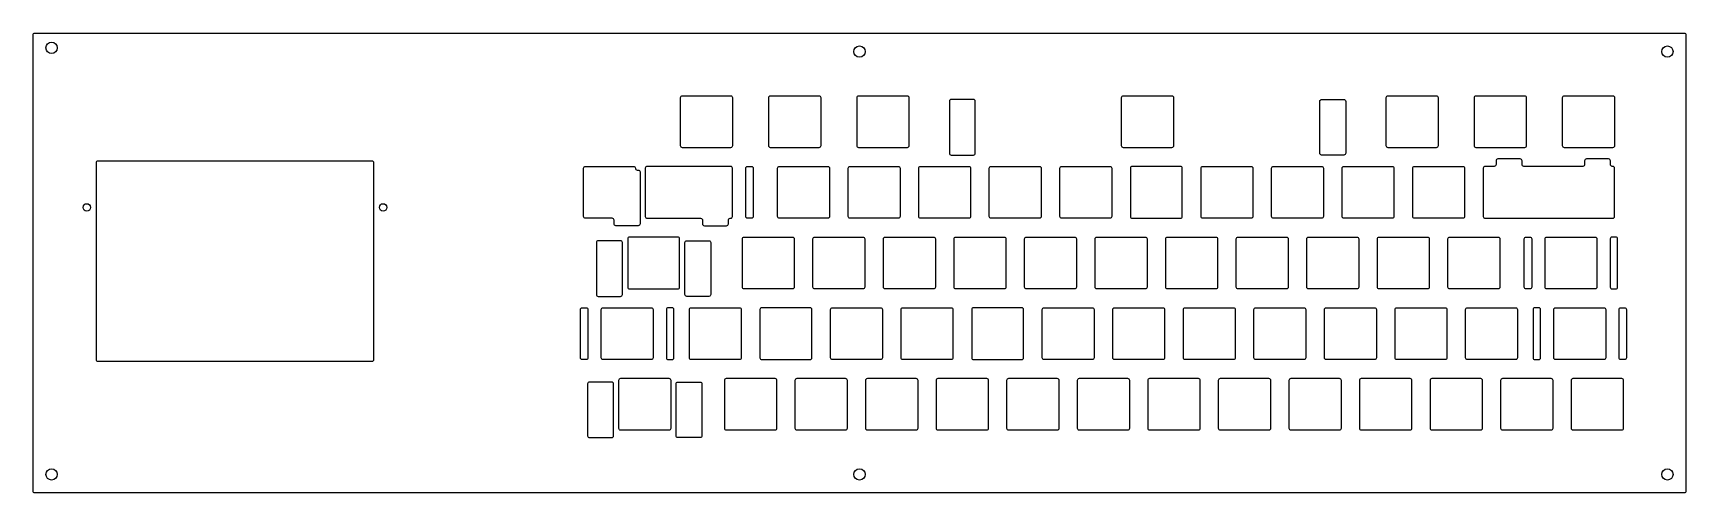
# Model space of a CAD drawing. Header units: millimetres. Extents: x -432 to 14, y -14 to 110.
import ezdxf

# ---------------------------------------------------------------- set-up
doc = ezdxf.new("R2010")
doc.units = ezdxf.units.MM
doc.layers.get('0').update_dxf_attribs({"linetype": 'CONTINUOUS'})

msp = doc.modelspace()

# ---------------------------------------------------------------- linework, layer by layer
for points in [[(-431.852, 109.131, -0.414213562), (-431.352, 109.631), (13.881, 109.631, -0.414213562), (14.381, 109.131), (14.381, -13.881, -0.414213562), (13.881, -14.381), (-431.352, -14.381, -0.414213562), (-431.852, -13.881)], [(-256.53125, 78.725, -0.414213562), (-257.03125, 79.225), (-257.03125, 92.225, -0.414213562), (-256.53125, 92.725), (-243.53125, 92.725, -0.414213562), (-243.03125, 92.225), (-243.03125, 79.225, -0.414213562), (-243.53125, 78.725)], [(-219.21875, 79.225, -0.414213562), (-219.71875, 78.725), (-232.71875, 78.725, -0.414213562), (-233.21875, 79.225), (-233.21875, 92.225, -0.414213562), (-232.71875, 92.725), (-219.71875, 92.725, -0.414213562), (-219.21875, 92.225)], [(-195.40625, 79.225, -0.414213562), (-195.90625, 78.725), (-208.90625, 78.725, -0.414213562), (-209.40625, 79.225), (-209.40625, 92.225, -0.414213562), (-208.90625, 92.725), (-195.90625, 92.725, -0.414213562), (-195.40625, 92.225)], [(-177.96875, 91.725), (-183.96875, 91.725, 0.414213562), (-184.46875, 91.225), (-184.46875, 77.225, 0.414213562), (-183.96875, 76.725), (-177.96875, 76.725, 0.414213562), (-177.46875, 77.225), (-177.46875, 91.225, 0.414213562)], [(-137.46875, 78.725, -0.414213562), (-137.96875, 79.225), (-137.96875, 92.225, -0.414213562), (-137.46875, 92.725), (-124.46875, 92.725, -0.414213562), (-123.96875, 92.225), (-123.96875, 79.225, -0.414213562), (-124.46875, 78.725)], [(-77.96875, 91.725, -0.414213562), (-77.46875, 91.225), (-77.46875, 77.225, -0.414213562), (-77.96875, 76.725), (-83.96875, 76.725, -0.414213562), (-84.46875, 77.225), (-84.46875, 91.225, -0.414213562), (-83.96875, 91.725)], [(-52.53125, 79.225, -0.414213562), (-53.03125, 78.725), (-66.03125, 78.725, -0.414213562), (-66.53125, 79.225), (-66.53125, 92.225, -0.414213562), (-66.03125, 92.725), (-53.03125, 92.725, -0.414213562), (-52.53125, 92.225)], [(-28.71875, 79.225, -0.414213562), (-29.21875, 78.725), (-42.21875, 78.725, -0.414213562), (-42.71875, 79.225), (-42.71875, 92.225, -0.414213562), (-42.21875, 92.725), (-29.21875, 92.725, -0.414213562), (-28.71875, 92.225)], [(-18.40625, 78.725, -0.414213562), (-18.90625, 79.225), (-18.90625, 92.225, -0.414213562), (-18.40625, 92.725), (-5.40625, 92.725, -0.414213562), (-4.90625, 92.225), (-4.90625, 79.225, -0.414213562), (-5.40625, 78.725)], [(-340.352, 75.11727), (-414.352, 75.11727, 0.414213562), (-414.852, 74.61727), (-414.852, 21.61727, 0.414213562), (-414.352, 21.11727), (-340.352, 21.11727, 0.414213562), (-339.852, 21.61727), (-339.852, 74.61727, 0.414213562)], [(-267.99425, 58.175, -0.414213562), (-268.49425, 57.675), (-274.49425, 57.675, -0.414213562), (-274.99425, 58.175), (-274.99425, 59.175, 0.414213562), (-275.49425, 59.675), (-282.725, 59.675, -0.414213562), (-283.225, 60.175), (-283.225, 73.175, -0.414213562), (-282.725, 73.675), (-269.725, 73.675, -0.414213562), (-269.225, 73.175, 0.414213562), (-268.725, 72.675), (-268.49425, 72.675, -0.414213562), (-267.99425, 72.175)], [(-251.11825, 59.175), (-251.11825, 58.175, 0.414213562), (-250.61825, 57.675), (-244.61825, 57.675, 0.414213562), (-244.11825, 58.175), (-244.11825, 59.175, -0.414213562), (-243.61825, 59.675), (-243.53125, 59.675, 0.414213562), (-243.03125, 60.175), (-243.03125, 73.175, 0.414213562), (-243.53125, 73.675), (-266.05625, 73.675, 0.414213562), (-266.55625, 73.175), (-266.55625, 60.175, 0.414213562), (-266.05625, 59.675), (-251.61825, 59.675, -0.414213562)], [(-237.43125, 60.175, -0.414213562), (-237.93125, 59.675), (-238.93125, 59.675, -0.414213562), (-239.43125, 60.175), (-239.43125, 73.175, -0.414213562), (-238.93125, 73.675), (-237.93125, 73.675, -0.414213562), (-237.43125, 73.175)], [(-216.8375, 60.175, -0.414213562), (-217.3375, 59.675), (-230.3375, 59.675, -0.414213562), (-230.8375, 60.175), (-230.8375, 73.175, -0.414213562), (-230.3375, 73.675), (-217.3375, 73.675, -0.414213562), (-216.8375, 73.175)], [(-197.7875, 60.175, -0.414213562), (-198.2875, 59.675), (-211.2875, 59.675, -0.414213562), (-211.7875, 60.175), (-211.7875, 73.175, -0.414213562), (-211.2875, 73.675), (-198.2875, 73.675, -0.414213562), (-197.7875, 73.175)], [(-178.7375, 60.175, -0.414213562), (-179.2375, 59.675), (-192.2375, 59.675, -0.414213562), (-192.7375, 60.175), (-192.7375, 73.175, -0.414213562), (-192.2375, 73.675), (-179.2375, 73.675, -0.414213562), (-178.7375, 73.175)], [(-159.6875, 60.175, -0.414213562), (-160.1875, 59.675), (-173.1875, 59.675, -0.414213562), (-173.6875, 60.175), (-173.6875, 73.175, -0.414213562), (-173.1875, 73.675), (-160.1875, 73.675, -0.414213562), (-159.6875, 73.175)], [(-140.6375, 60.175, -0.414213562), (-141.1375, 59.675), (-154.1375, 59.675, -0.414213562), (-154.6375, 60.175), (-154.6375, 73.175, -0.414213562), (-154.1375, 73.675), (-141.1375, 73.675, -0.414213562), (-140.6375, 73.175)], [(-121.5875, 60.175), (-121.5875, 73.175, 0.414213562), (-122.0875, 73.675), (-135.0875, 73.675, 0.414213562), (-135.5875, 73.175), (-135.5875, 60.175, 0.414213562), (-135.0875, 59.675), (-122.0875, 59.675, 0.414213562)], [(-102.5375, 60.175, -0.414213562), (-103.0375, 59.675), (-116.0375, 59.675, -0.414213562), (-116.5375, 60.175), (-116.5375, 73.175, -0.414213562), (-116.0375, 73.675), (-103.0375, 73.675, -0.414213562), (-102.5375, 73.175)], [(-83.4875, 60.175, -0.414213562), (-83.9875, 59.675), (-96.9875, 59.675, -0.414213562), (-97.4875, 60.175), (-97.4875, 73.175, -0.414213562), (-96.9875, 73.675), (-83.9875, 73.675, -0.414213562), (-83.4875, 73.175)], [(-77.9375, 59.675, -0.414213562), (-78.4375, 60.175), (-78.4375, 73.175, -0.414213562), (-77.9375, 73.675), (-64.9375, 73.675, -0.414213562), (-64.4375, 73.175), (-64.4375, 60.175, -0.414213562), (-64.9375, 59.675)], [(-45.3875, 60.175, -0.414213562), (-45.8875, 59.675), (-58.8875, 59.675, -0.414213562), (-59.3875, 60.175), (-59.3875, 73.175, -0.414213562), (-58.8875, 73.675), (-45.8875, 73.675, -0.414213562), (-45.3875, 73.175)], [(-29.86925, 74.175), (-29.86925, 75.175, 0.414213562), (-30.36925, 75.675), (-36.36925, 75.675, 0.414213562), (-36.86925, 75.175), (-36.86925, 74.175, -0.414213562), (-37.36925, 73.675), (-39.8375, 73.675, 0.414213562), (-40.3375, 73.175), (-40.3375, 60.175, 0.414213562), (-39.8375, 59.675), (-5.40625, 59.675, 0.414213562), (-4.90625, 60.175), (-4.90625, 73.175, 0.414213562), (-5.40625, 73.675), (-5.49325, 73.675, -0.414213562), (-5.99325, 74.175), (-5.99325, 75.175, 0.414213562), (-6.49325, 75.675), (-12.49325, 75.675, 0.414213562), (-12.99325, 75.175), (-12.99325, 74.175, -0.414213562), (-13.49325, 73.675), (-29.36925, 73.675, -0.414213562)], [(-273.25675, 53.625), (-279.25675, 53.625, 0.414213562), (-279.75675, 53.125), (-279.75675, 39.125, 0.414213562), (-279.25675, 38.625), (-273.25675, 38.625, 0.414213562), (-272.75675, 39.125), (-272.75675, 53.125, 0.414213562)], [(-257.31875, 41.125), (-257.31875, 54.125, 0.414213562), (-257.81875, 54.625), (-270.81875, 54.625, 0.414213562), (-271.31875, 54.125), (-271.31875, 41.125, 0.414213562), (-270.81875, 40.625), (-257.81875, 40.625, 0.414213562)], [(-249.38075, 53.625, -0.414213562), (-248.88075, 53.125), (-248.88075, 39.125, -0.414213562), (-249.38075, 38.625), (-255.38075, 38.625, -0.414213562), (-255.88075, 39.125), (-255.88075, 53.125, -0.414213562), (-255.38075, 53.625)], [(-226.3625, 41.125, -0.414213562), (-226.8625, 40.625), (-239.8625, 40.625, -0.414213562), (-240.3625, 41.125), (-240.3625, 54.125, -0.414213562), (-239.8625, 54.625), (-226.8625, 54.625, -0.414213562), (-226.3625, 54.125)], [(-207.3125, 41.125, -0.414213562), (-207.8125, 40.625), (-220.8125, 40.625, -0.414213562), (-221.3125, 41.125), (-221.3125, 54.125, -0.414213562), (-220.8125, 54.625), (-207.8125, 54.625, -0.414213562), (-207.3125, 54.125)], [(-188.2625, 41.125, -0.414213562), (-188.7625, 40.625), (-201.7625, 40.625, -0.414213562), (-202.2625, 41.125), (-202.2625, 54.125, -0.414213562), (-201.7625, 54.625), (-188.7625, 54.625, -0.414213562), (-188.2625, 54.125)], [(-182.7125, 40.625, -0.414213562), (-183.2125, 41.125), (-183.2125, 54.125, -0.414213562), (-182.7125, 54.625), (-169.7125, 54.625, -0.414213562), (-169.2125, 54.125), (-169.2125, 41.125, -0.414213562), (-169.7125, 40.625)], [(-163.6625, 40.625, -0.414213562), (-164.1625, 41.125), (-164.1625, 54.125, -0.414213562), (-163.6625, 54.625), (-150.6625, 54.625, -0.414213562), (-150.1625, 54.125), (-150.1625, 41.125, -0.414213562), (-150.6625, 40.625)], [(-131.1125, 41.125, -0.414213562), (-131.6125, 40.625), (-144.6125, 40.625, -0.414213562), (-145.1125, 41.125), (-145.1125, 54.125, -0.414213562), (-144.6125, 54.625), (-131.6125, 54.625, -0.414213562), (-131.1125, 54.125)], [(-112.0625, 41.125, -0.414213562), (-112.5625, 40.625), (-125.5625, 40.625, -0.414213562), (-126.0625, 41.125), (-126.0625, 54.125, -0.414213562), (-125.5625, 54.625), (-112.5625, 54.625, -0.414213562), (-112.0625, 54.125)], [(-93.0125, 41.125, -0.414213562), (-93.5125, 40.625), (-106.5125, 40.625, -0.414213562), (-107.0125, 41.125), (-107.0125, 54.125, -0.414213562), (-106.5125, 54.625), (-93.5125, 54.625, -0.414213562), (-93.0125, 54.125)], [(-73.9625, 41.125, -0.414213562), (-74.4625, 40.625), (-87.4625, 40.625, -0.414213562), (-87.9625, 41.125), (-87.9625, 54.125, -0.414213562), (-87.4625, 54.625), (-74.4625, 54.625, -0.414213562), (-73.9625, 54.125)], [(-54.9125, 41.125, -0.414213562), (-55.4125, 40.625), (-68.4125, 40.625, -0.414213562), (-68.9125, 41.125), (-68.9125, 54.125, -0.414213562), (-68.4125, 54.625), (-55.4125, 54.625, -0.414213562), (-54.9125, 54.125)], [(-35.8625, 41.125, -0.414213562), (-36.3625, 40.625), (-49.3625, 40.625, -0.414213562), (-49.8625, 41.125), (-49.8625, 54.125, -0.414213562), (-49.3625, 54.625), (-36.3625, 54.625, -0.414213562), (-35.8625, 54.125)], [(-27.26875, 41.125, -0.414213562), (-27.76875, 40.625), (-28.76875, 40.625, -0.414213562), (-29.26875, 41.125), (-29.26875, 54.125, -0.414213562), (-28.76875, 54.625), (-27.76875, 54.625, -0.414213562), (-27.26875, 54.125)], [(-9.66875, 41.125, -0.414213562), (-10.16875, 40.625), (-23.16875, 40.625, -0.414213562), (-23.66875, 41.125), (-23.66875, 54.125, -0.414213562), (-23.16875, 54.625), (-10.16875, 54.625, -0.414213562), (-9.66875, 54.125)], [(-4.06875, 41.125), (-4.06875, 54.125, 0.414213562), (-4.56875, 54.625), (-5.56875, 54.625, 0.414213562), (-6.06875, 54.125), (-6.06875, 41.125, 0.414213562), (-5.56875, 40.625), (-4.56875, 40.625, 0.414213562)], [(-283.5625, 21.575, -0.414213562), (-284.0625, 22.075), (-284.0625, 35.075, -0.414213562), (-283.5625, 35.575), (-282.5625, 35.575, -0.414213562), (-282.0625, 35.075), (-282.0625, 22.075, -0.414213562), (-282.5625, 21.575)], [(-264.4625, 22.075, -0.414213562), (-264.9625, 21.575), (-277.9625, 21.575, -0.414213562), (-278.4625, 22.075), (-278.4625, 35.075, -0.414213562), (-277.9625, 35.575), (-264.9625, 35.575, -0.414213562), (-264.4625, 35.075)], [(-258.8625, 22.075), (-258.8625, 35.075, 0.414213562), (-259.3625, 35.575), (-260.3625, 35.575, 0.414213562), (-260.8625, 35.075), (-260.8625, 22.075, 0.414213562), (-260.3625, 21.575), (-259.3625, 21.575, 0.414213562)], [(-240.65, 22.075, -0.414213562), (-241.15, 21.575), (-254.15, 21.575, -0.414213562), (-254.65, 22.075), (-254.65, 35.075, -0.414213562), (-254.15, 35.575), (-241.15, 35.575, -0.414213562), (-240.65, 35.075)], [(-221.6, 22.075), (-221.6, 35.075, 0.414213562), (-222.1, 35.575), (-235.1, 35.575, 0.414213562), (-235.6, 35.075), (-235.6, 22.075, 0.414213562), (-235.1, 21.575), (-222.1, 21.575, 0.414213562)], [(-202.55, 22.075, -0.414213562), (-203.05, 21.575), (-216.05, 21.575, -0.414213562), (-216.55, 22.075), (-216.55, 35.075, -0.414213562), (-216.05, 35.575), (-203.05, 35.575, -0.414213562), (-202.55, 35.075)], [(-183.5, 22.075, -0.414213562), (-184, 21.575), (-197, 21.575, -0.414213562), (-197.5, 22.075), (-197.5, 35.075, -0.414213562), (-197, 35.575), (-184, 35.575, -0.414213562), (-183.5, 35.075)], [(-164.45, 22.075), (-164.45, 35.075, 0.414213562), (-164.95, 35.575), (-177.95, 35.575, 0.414213562), (-178.45, 35.075), (-178.45, 22.075, 0.414213562), (-177.95, 21.575), (-164.95, 21.575, 0.414213562)], [(-145.4, 22.075, -0.414213562), (-145.9, 21.575), (-158.9, 21.575, -0.414213562), (-159.4, 22.075), (-159.4, 35.075, -0.414213562), (-158.9, 35.575), (-145.9, 35.575, -0.414213562), (-145.4, 35.075)], [(-139.85, 21.575, -0.414213562), (-140.35, 22.075), (-140.35, 35.075, -0.414213562), (-139.85, 35.575), (-126.85, 35.575, -0.414213562), (-126.35, 35.075), (-126.35, 22.075, -0.414213562), (-126.85, 21.575)], [(-120.8, 21.575, -0.414213562), (-121.3, 22.075), (-121.3, 35.075, -0.414213562), (-120.8, 35.575), (-107.8, 35.575, -0.414213562), (-107.3, 35.075), (-107.3, 22.075, -0.414213562), (-107.8, 21.575)], [(-88.25, 22.075, -0.414213562), (-88.75, 21.575), (-101.75, 21.575, -0.414213562), (-102.25, 22.075), (-102.25, 35.075, -0.414213562), (-101.75, 35.575), (-88.75, 35.575, -0.414213562), (-88.25, 35.075)], [(-69.2, 22.075, -0.414213562), (-69.7, 21.575), (-82.7, 21.575, -0.414213562), (-83.2, 22.075), (-83.2, 35.075, -0.414213562), (-82.7, 35.575), (-69.7, 35.575, -0.414213562), (-69.2, 35.075)], [(-50.15, 22.075, -0.414213562), (-50.65, 21.575), (-63.65, 21.575, -0.414213562), (-64.15, 22.075), (-64.15, 35.075, -0.414213562), (-63.65, 35.575), (-50.65, 35.575, -0.414213562), (-50.15, 35.075)], [(-44.6, 21.575, -0.414213562), (-45.1, 22.075), (-45.1, 35.075, -0.414213562), (-44.6, 35.575), (-31.6, 35.575, -0.414213562), (-31.1, 35.075), (-31.1, 22.075, -0.414213562), (-31.6, 21.575)], [(-24.8875, 22.075), (-24.8875, 35.075, 0.414213562), (-25.3875, 35.575), (-26.3875, 35.575, 0.414213562), (-26.8875, 35.075), (-26.8875, 22.075, 0.414213562), (-26.3875, 21.575), (-25.3875, 21.575, 0.414213562)], [(-7.2875, 22.075, -0.414213562), (-7.7875, 21.575), (-20.7875, 21.575, -0.414213562), (-21.2875, 22.075), (-21.2875, 35.075, -0.414213562), (-20.7875, 35.575), (-7.7875, 35.575, -0.414213562), (-7.2875, 35.075)], [(-1.6875, 22.075, -0.414213562), (-2.1875, 21.575), (-3.1875, 21.575, -0.414213562), (-3.6875, 22.075), (-3.6875, 35.075, -0.414213562), (-3.1875, 35.575), (-2.1875, 35.575, -0.414213562), (-1.6875, 35.075)], [(-275.638, 15.525), (-281.638, 15.525, 0.414213562), (-282.138, 15.025), (-282.138, 1.025, 0.414213562), (-281.638, 0.525), (-275.638, 0.525, 0.414213562), (-275.138, 1.025), (-275.138, 15.025, 0.414213562)], [(-259.7, 3.025, -0.414213562), (-260.2, 2.525), (-273.2, 2.525, -0.414213562), (-273.7, 3.025), (-273.7, 16.025, -0.414213562), (-273.2, 16.525), (-260.2, 16.525, -0.414213562), (-259.7, 16.025)], [(-251.262, 1.025, -0.414213562), (-251.762, 0.525), (-257.762, 0.525, -0.414213562), (-258.262, 1.025), (-258.262, 15.025, -0.414213562), (-257.762, 15.525), (-251.762, 15.525, -0.414213562), (-251.262, 15.025)], [(-231.125, 3.025, -0.414213562), (-231.625, 2.525), (-244.625, 2.525, -0.414213562), (-245.125, 3.025), (-245.125, 16.025, -0.414213562), (-244.625, 16.525), (-231.625, 16.525, -0.414213562), (-231.125, 16.025)], [(-212.075, 3.025, -0.414213562), (-212.575, 2.525), (-225.575, 2.525, -0.414213562), (-226.075, 3.025), (-226.075, 16.025, -0.414213562), (-225.575, 16.525), (-212.575, 16.525, -0.414213562), (-212.075, 16.025)], [(-193.025, 3.025, -0.414213562), (-193.525, 2.525), (-206.525, 2.525, -0.414213562), (-207.025, 3.025), (-207.025, 16.025, -0.414213562), (-206.525, 16.525), (-193.525, 16.525, -0.414213562), (-193.025, 16.025)], [(-173.975, 3.025, -0.414213562), (-174.475, 2.525), (-187.475, 2.525, -0.414213562), (-187.975, 3.025), (-187.975, 16.025, -0.414213562), (-187.475, 16.525), (-174.475, 16.525, -0.414213562), (-173.975, 16.025)], [(-154.925, 3.025, -0.414213562), (-155.425, 2.525), (-168.425, 2.525, -0.414213562), (-168.925, 3.025), (-168.925, 16.025, -0.414213562), (-168.425, 16.525), (-155.425, 16.525, -0.414213562), (-154.925, 16.025)], [(-149.375, 2.525, -0.414213562), (-149.875, 3.025), (-149.875, 16.025, -0.414213562), (-149.375, 16.525), (-136.375, 16.525, -0.414213562), (-135.875, 16.025), (-135.875, 3.025, -0.414213562), (-136.375, 2.525)], [(-116.825, 3.025, -0.414213562), (-117.325, 2.525), (-130.325, 2.525, -0.414213562), (-130.825, 3.025), (-130.825, 16.025, -0.414213562), (-130.325, 16.525), (-117.325, 16.525, -0.414213562), (-116.825, 16.025)], [(-111.275, 2.525, -0.414213562), (-111.775, 3.025), (-111.775, 16.025, -0.414213562), (-111.275, 16.525), (-98.275, 16.525, -0.414213562), (-97.775, 16.025), (-97.775, 3.025, -0.414213562), (-98.275, 2.525)], [(-92.225, 2.525, -0.414213562), (-92.725, 3.025), (-92.725, 16.025, -0.414213562), (-92.225, 16.525), (-79.225, 16.525, -0.414213562), (-78.725, 16.025), (-78.725, 3.025, -0.414213562), (-79.225, 2.525)], [(-59.675, 3.025, -0.414213562), (-60.175, 2.525), (-73.175, 2.525, -0.414213562), (-73.675, 3.025), (-73.675, 16.025, -0.414213562), (-73.175, 16.525), (-60.175, 16.525, -0.414213562), (-59.675, 16.025)], [(-40.625, 3.025, -0.414213562), (-41.125, 2.525), (-54.125, 2.525, -0.414213562), (-54.625, 3.025), (-54.625, 16.025, -0.414213562), (-54.125, 16.525), (-41.125, 16.525, -0.414213562), (-40.625, 16.025)], [(-21.575, 3.025, -0.414213562), (-22.075, 2.525), (-35.075, 2.525, -0.414213562), (-35.575, 3.025), (-35.575, 16.025, -0.414213562), (-35.075, 16.525), (-22.075, 16.525, -0.414213562), (-21.575, 16.025)], [(-2.525, 3.025, -0.414213562), (-3.025, 2.525), (-16.025, 2.525, -0.414213562), (-16.525, 3.025), (-16.525, 16.025, -0.414213562), (-16.025, 16.525), (-3.025, 16.525, -0.414213562), (-2.525, 16.025)]]:
    msp.add_lwpolyline(points, format="xyb", close=True)
for centre, radius in [((-426.852, 105.65306), 1.525), ((-208.7355, 104.631), 1.525), ((9.381, 104.631), 1.525), ((-417.352, 62.61727), 1), ((-337.352, 62.61727), 1), ((-426.852, -9.381), 1.525), ((-208.7355, -9.381), 1.525), ((9.381, -9.381), 1.525)]:
    msp.add_circle(centre, radius)

doc.saveas('drawing.dxf')
